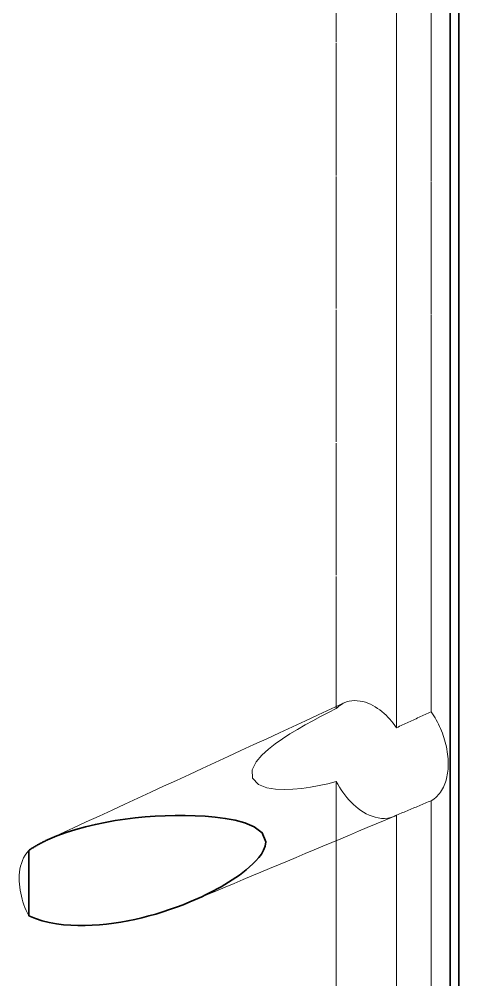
# Model space of a CAD drawing. Header units: millimetres. Extents: x 10 to 410, y 10 to 287.
# Drawn here: x 304.357 to 306.021, y 184.413 to 188.048 of the extents above; entities that cross this region are included whole.
import ezdxf

# ---------------------------------------------------------------- set-up
doc = ezdxf.new("R2010")
doc.units = ezdxf.units.MM
doc.linetypes.add('DASHED', pattern=[0.75, 0.5, -0.25])
doc.layers.add('HIDDEN', color=8, linetype='DASHED', lineweight=18)
doc.layers.add('VISIBLE', color=7, linetype='CONTINUOUS', lineweight=35)

msp = doc.modelspace()

# ---------------------------------------------------------------- linework, layer by layer
at = {"layer": 'HIDDEN'}
for points in [[(305.9894, 176.9132), (305.9894, 178.0492), (305.9894, 179.1853), (305.9894, 180.3213), (305.9894, 181.4573), (305.9894, 182.5934), (305.9894, 183.7294), (305.9894, 184.8654), (305.9894, 186.0014), (305.9894, 187.1375), (305.9894, 188.2735), (305.9894, 189.4095), (305.9894, 190.5456), (305.9894, 191.6816), (305.9894, 192.8176), (305.9894, 193.9537), (305.9894, 195.0897), (305.9894, 196.2257), (305.9894, 197.3618), (305.9894, 198.4978), (305.9894, 199.6338), (305.9894, 200.7699), (305.9894, 201.9059), (305.9894, 203.0419)], [(305.5564, 185.4395), (305.5564, 185.9439), (305.5564, 186.4483), (305.5564, 186.9527), (305.5564, 187.4571), (305.5564, 187.9615), (305.5564, 188.4659), (305.5564, 188.9702), (305.5564, 189.4746), (305.5564, 189.979), (305.5564, 190.4834), (305.5564, 190.9878), (305.5564, 191.4922), (305.5564, 191.9966), (305.5564, 192.501), (305.5564, 193.0054), (305.5564, 193.5097), (305.5564, 194.0141), (305.5564, 194.5185), (305.5564, 195.0229), (305.5564, 195.5273), (305.5564, 196.0317), (305.5564, 196.5361), (305.5564, 197.0405)], [(305.9157, 185.4275), (305.9157, 185.9293), (305.9157, 186.431), (305.9157, 186.9327), (305.9157, 187.4345), (305.9157, 187.9362), (305.9157, 188.4379), (305.9157, 188.9397), (305.9157, 189.4414), (305.9157, 189.9431), (305.9157, 190.4449), (305.9157, 190.9466), (305.9157, 191.4484), (305.9157, 191.9501), (305.9157, 192.4518), (305.9157, 192.9536), (305.9157, 193.4553), (305.9157, 193.957), (305.9157, 194.4588), (305.9157, 194.9605), (305.9157, 195.4622), (305.9157, 195.964), (305.9157, 196.4657), (305.9157, 196.9675)], [(305.785, 185.3671), (305.785, 185.8691), (305.785, 186.3711), (305.785, 186.8731), (305.785, 187.3751), (305.785, 187.8771), (305.785, 188.379), (305.785, 188.881), (305.785, 189.383), (305.785, 189.885), (305.785, 190.387), (305.785, 190.889), (305.785, 191.391), (305.785, 191.893), (305.785, 192.395), (305.785, 192.897), (305.785, 193.399), (305.785, 193.901), (305.785, 194.4029), (305.785, 194.9049), (305.785, 195.4069), (305.785, 195.9089), (305.785, 196.4109), (305.785, 196.9129)], [(304.4642, 184.9427), (304.513, 184.9652), (304.5618, 184.9877), (304.6105, 185.0103), (304.6593, 185.0328), (304.7081, 185.0553), (304.7569, 185.0778), (304.8056, 185.1004), (304.8544, 185.1229), (304.9032, 185.1454), (304.952, 185.1679), (305.0007, 185.1904), (305.0495, 185.213), (305.0983, 185.2355), (305.1471, 185.258), (305.1958, 185.2805), (305.2446, 185.303), (305.2934, 185.3256), (305.3422, 185.3481), (305.3909, 185.3706), (305.4397, 185.3931), (305.4885, 185.4157), (305.5373, 185.4382), (305.586, 185.4607)], [(305.5564, 185.4395), (305.5575, 185.4407), (305.5587, 185.4418), (305.5598, 185.4429), (305.561, 185.444), (305.5622, 185.445), (305.5634, 185.4461), (305.5646, 185.4471), (305.5658, 185.4481), (305.5671, 185.4491), (305.5683, 185.4501), (305.5696, 185.451), (305.5709, 185.4519), (305.5722, 185.4529), (305.5735, 185.4537), (305.5749, 185.4546), (305.5762, 185.4554), (305.5776, 185.4563), (305.579, 185.4571), (305.5804, 185.4578), (305.5818, 185.4586), (305.5832, 185.4593), (305.5846, 185.46), (305.586, 185.4607)], [(305.586, 185.4607), (305.5956, 185.4645), (305.6056, 185.4673), (305.6158, 185.469), (305.6261, 185.4696), (305.6364, 185.4693), (305.6467, 185.4681), (305.6568, 185.4661), (305.6668, 185.4633), (305.6765, 185.4598), (305.686, 185.4557), (305.6952, 185.4511), (305.7042, 185.4459), (305.7129, 185.4403), (305.7213, 185.4344), (305.7295, 185.428), (305.7374, 185.4213), (305.745, 185.4143), (305.7523, 185.407), (305.7594, 185.3995), (305.7662, 185.3917), (305.7727, 185.3837), (305.779, 185.3755), (305.785, 185.3671)], [(305.5564, 185.4395), (305.5267, 185.4245), (305.4971, 185.4092), (305.4677, 185.3935), (305.4385, 185.3774), (305.4097, 185.3608), (305.3812, 185.3435), (305.3533, 185.3254), (305.326, 185.3062), (305.2998, 185.2856), (305.2753, 185.2631), (305.2537, 185.2377), (305.2386, 185.2083), (305.2398, 185.1757), (305.2626, 185.1521), (305.2935, 185.1401), (305.3263, 185.1345), (305.3596, 185.1328), (305.3928, 185.1339), (305.426, 185.137), (305.459, 185.1418), (305.4917, 185.1479), (305.5242, 185.1553), (305.5564, 185.1638)], [(305.9157, 185.4275), (305.91, 185.4249), (305.9043, 185.4223), (305.8986, 185.4196), (305.893, 185.417), (305.8873, 185.4144), (305.8816, 185.4118), (305.8759, 185.4091), (305.8702, 185.4065), (305.8646, 185.4039), (305.8589, 185.4012), (305.8532, 185.3986), (305.8475, 185.396), (305.8418, 185.3934), (305.8362, 185.3907), (305.8305, 185.3881), (305.8248, 185.3855), (305.8191, 185.3829), (305.8134, 185.3802), (305.8078, 185.3776), (305.8021, 185.375), (305.7964, 185.3723), (305.7907, 185.3697), (305.785, 185.3671)], [(305.9157, 185.4275), (305.9208, 185.42), (305.9258, 185.4123), (305.9306, 185.4045), (305.9351, 185.3965), (305.9395, 185.3885), (305.9437, 185.3804), (305.9476, 185.3721), (305.9514, 185.3638), (305.9549, 185.3554), (305.9583, 185.3468), (305.9614, 185.3382), (305.9643, 185.3296), (305.967, 185.3208), (305.9695, 185.312), (305.9718, 185.3032), (305.9738, 185.2942), (305.9755, 185.2853), (305.9771, 185.2763), (305.9783, 185.2672), (305.9793, 185.2581), (305.9801, 185.249), (305.9805, 185.2398), (305.9807, 185.2307)], [(305.9807, 185.2307), (305.9806, 185.2237), (305.9803, 185.2166), (305.9798, 185.2096), (305.9791, 185.2026), (305.9783, 185.1956), (305.9771, 185.1887), (305.9758, 185.1818), (305.9742, 185.1749), (305.9724, 185.1681), (305.9703, 185.1614), (305.9679, 185.1548), (305.9653, 185.1483), (305.9623, 185.1419), (305.9591, 185.1356), (305.9556, 185.1296), (305.9517, 185.1237), (305.9475, 185.118), (305.943, 185.1127), (305.9381, 185.1076), (305.933, 185.1028), (305.9275, 185.0984), (305.9217, 185.0943), (305.9157, 185.0907)], [(305.775, 185.0313), (305.7636, 185.0273), (305.7518, 185.0248), (305.7397, 185.0237), (305.7276, 185.024), (305.7156, 185.0255), (305.7038, 185.0282), (305.6923, 185.0318), (305.6811, 185.0363), (305.6702, 185.0416), (305.6597, 185.0476), (305.6495, 185.0542), (305.6398, 185.0613), (305.6304, 185.0689), (305.6214, 185.077), (305.6127, 185.0855), (305.6044, 185.0943), (305.5965, 185.1034), (305.5889, 185.1128), (305.5817, 185.1226), (305.5749, 185.1325), (305.5684, 185.1427), (305.5622, 185.1531), (305.5564, 185.1638)], [(305.5564, 178.5319), (305.5564, 178.8203), (305.5564, 179.1086), (305.5564, 179.3969), (305.5564, 179.6853), (305.5564, 179.9736), (305.5564, 180.262), (305.5564, 180.5503), (305.5564, 180.8386), (305.5564, 181.127), (305.5564, 181.4153), (305.5564, 181.7037), (305.5564, 181.992), (305.5564, 182.2803), (305.5564, 182.5687), (305.5564, 182.857), (305.5564, 183.1454), (305.5564, 183.4337), (305.5564, 183.722), (305.5564, 184.0104), (305.5564, 184.2987), (305.5564, 184.5871), (305.5564, 184.8754), (305.5564, 185.1638)], [(305.785, 185.0362), (305.7907, 185.0386), (305.7964, 185.0409), (305.8021, 185.0433), (305.8078, 185.0457), (305.8134, 185.0481), (305.8191, 185.0504), (305.8248, 185.0528), (305.8305, 185.0552), (305.8362, 185.0575), (305.8418, 185.0599), (305.8475, 185.0623), (305.8532, 185.0647), (305.8589, 185.067), (305.8646, 185.0694), (305.8702, 185.0718), (305.8759, 185.0741), (305.8816, 185.0765), (305.8873, 185.0789), (305.893, 185.0813), (305.8986, 185.0836), (305.9043, 185.086), (305.91, 185.0884), (305.9157, 185.0907)], [(305.9157, 178.4894), (305.9157, 178.7764), (305.9157, 179.0634), (305.9157, 179.3505), (305.9157, 179.6375), (305.9157, 179.9245), (305.9157, 180.2115), (305.9157, 180.4985), (305.9157, 180.7855), (305.9157, 181.0725), (305.9157, 181.3596), (305.9157, 181.6466), (305.9157, 181.9336), (305.9157, 182.2206), (305.9157, 182.5076), (305.9157, 182.7946), (305.9157, 183.0816), (305.9157, 183.3687), (305.9157, 183.6557), (305.9157, 183.9427), (305.9157, 184.2297), (305.9157, 184.5167), (305.9157, 184.8037), (305.9157, 185.0907)], [(305.0022, 184.7077), (305.0358, 184.7217), (305.0694, 184.7358), (305.103, 184.7499), (305.1366, 184.764), (305.1702, 184.778), (305.2038, 184.7921), (305.2374, 184.8062), (305.271, 184.8202), (305.3046, 184.8343), (305.3382, 184.8484), (305.3718, 184.8624), (305.4054, 184.8765), (305.439, 184.8906), (305.4726, 184.9047), (305.5062, 184.9187), (305.5398, 184.9328), (305.5734, 184.9469), (305.607, 184.9609), (305.6406, 184.975), (305.6742, 184.9891), (305.7078, 185.0031), (305.7414, 185.0172), (305.775, 185.0313)], [(305.785, 185.0362), (305.7846, 185.036), (305.7842, 185.0357), (305.7838, 185.0355), (305.7833, 185.0353), (305.7829, 185.035), (305.7825, 185.0348), (305.7821, 185.0346), (305.7816, 185.0344), (305.7812, 185.0341), (305.7808, 185.0339), (305.7803, 185.0337), (305.7799, 185.0335), (305.7794, 185.0333), (305.779, 185.0331), (305.7786, 185.0329), (305.7781, 185.0326), (305.7777, 185.0324), (305.7772, 185.0322), (305.7768, 185.032), (305.7764, 185.0319), (305.7759, 185.0317), (305.7755, 185.0315), (305.775, 185.0313)], [(305.785, 178.4319), (305.785, 178.7191), (305.785, 179.0062), (305.785, 179.2933), (305.785, 179.5805), (305.785, 179.8676), (305.785, 180.1548), (305.785, 180.4419), (305.785, 180.7291), (305.785, 181.0162), (305.785, 181.3033), (305.785, 181.5905), (305.785, 181.8776), (305.785, 182.1648), (305.785, 182.4519), (305.785, 182.7391), (305.785, 183.0262), (305.785, 183.3133), (305.785, 183.6005), (305.785, 183.8876), (305.785, 184.1748), (305.785, 184.4619), (305.785, 184.7491), (305.785, 185.0362)], [(304.3928, 184.6551), (304.3877, 184.6653), (304.3829, 184.6756), (304.3785, 184.6862), (304.3745, 184.6968), (304.3709, 184.7076), (304.3676, 184.7186), (304.3647, 184.7296), (304.3622, 184.7407), (304.3602, 184.752), (304.3586, 184.7633), (304.3574, 184.7746), (304.3568, 184.786), (304.3566, 184.7974), (304.357, 184.8088), (304.358, 184.8202), (304.3596, 184.8315), (304.3619, 184.8426), (304.3649, 184.8536), (304.3687, 184.8644), (304.3734, 184.8748), (304.3789, 184.8848), (304.3854, 184.8942), (304.3928, 184.9028)]]:
    msp.add_lwpolyline(points, dxfattribs=at)
at = {"layer": 'VISIBLE'}
for points in [[(306.0205, 176.8803), (306.0205, 178.0164), (306.0205, 179.1524), (306.0205, 180.2884), (306.0205, 181.4245), (306.0205, 182.5605), (306.0205, 183.6965), (306.0205, 184.8326), (306.0205, 185.9686), (306.0205, 187.1046), (306.0205, 188.2407), (306.0205, 189.3767), (306.0205, 190.5127), (306.0205, 191.6488), (306.0205, 192.7848), (306.0205, 193.9208), (306.0205, 195.0569), (306.0205, 196.1929), (306.0205, 197.3289), (306.0205, 198.465), (306.0205, 199.601), (306.0205, 200.737), (306.0205, 201.8731), (306.0205, 203.0091)], [(305.9873, 176.8466), (305.9873, 177.9826), (305.9873, 179.1187), (305.9873, 180.2547), (305.9873, 181.3907), (305.9873, 182.5268), (305.9873, 183.6628), (305.9873, 184.7988), (305.9873, 185.9349), (305.9873, 187.0709), (305.9873, 188.2069), (305.9873, 189.343), (305.9873, 190.479), (305.9873, 191.615), (305.9873, 192.7511), (305.9873, 193.8871), (305.9873, 195.0231), (305.9873, 196.1592), (305.9873, 197.2952), (305.9873, 198.4312), (305.9873, 199.5673), (305.9873, 200.7033), (305.9873, 201.8393), (305.9873, 202.9754)], [(305.2895, 184.9349), (305.276, 184.9695), (305.2457, 184.9922), (305.2106, 185.0067), (305.1739, 185.0166), (305.1365, 185.0236), (305.0988, 185.0286), (305.0609, 185.032), (305.0229, 185.0341), (304.9848, 185.035), (304.9468, 185.035), (304.9088, 185.034), (304.8708, 185.0321), (304.8328, 185.0293), (304.795, 185.0256), (304.7572, 185.021), (304.7196, 185.0154), (304.6821, 185.0088), (304.6448, 185.0012), (304.6078, 184.9924), (304.5711, 184.9823), (304.5349, 184.9708), (304.4992, 184.9576), (304.4642, 184.9427)], [(304.4642, 184.9427), (304.461, 184.9412), (304.4578, 184.9397), (304.4545, 184.9381), (304.4513, 184.9366), (304.4482, 184.935), (304.445, 184.9334), (304.4418, 184.9318), (304.4386, 184.9301), (304.4355, 184.9285), (304.4324, 184.9268), (304.4292, 184.9251), (304.4261, 184.9234), (304.423, 184.9216), (304.4199, 184.9199), (304.4169, 184.9181), (304.4138, 184.9162), (304.4107, 184.9144), (304.4077, 184.9125), (304.4047, 184.9107), (304.4017, 184.9087), (304.3987, 184.9068), (304.3957, 184.9048), (304.3928, 184.9028)], [(305.0022, 184.7077), (305.0174, 184.7141), (305.0324, 184.7208), (305.0474, 184.7277), (305.0623, 184.7348), (305.077, 184.7421), (305.0917, 184.7497), (305.1062, 184.7575), (305.1206, 184.7655), (305.1348, 184.7738), (305.1489, 184.7823), (305.1629, 184.7911), (305.1766, 184.8003), (305.1901, 184.8097), (305.2033, 184.8195), (305.2162, 184.8297), (305.2288, 184.8404), (305.2409, 184.8515), (305.2525, 184.8633), (305.2633, 184.8757), (305.2731, 184.889), (305.2813, 184.9033), (305.2872, 184.9186), (305.2895, 184.9349)], [(304.3928, 184.6551), (304.3928, 184.6658), (304.3928, 184.6766), (304.3928, 184.6874), (304.3928, 184.6981), (304.3928, 184.7089), (304.3928, 184.7197), (304.3928, 184.7305), (304.3928, 184.7412), (304.3928, 184.752), (304.3928, 184.7628), (304.3928, 184.7736), (304.3928, 184.7843), (304.3928, 184.7951), (304.3928, 184.8059), (304.3928, 184.8166), (304.3928, 184.8274), (304.3928, 184.8382), (304.3928, 184.849), (304.3928, 184.8597), (304.3928, 184.8705), (304.3928, 184.8813), (304.3928, 184.8921), (304.3928, 184.9028)], [(304.3928, 184.6551), (304.418, 184.6447), (304.4439, 184.6364), (304.4704, 184.63), (304.4972, 184.6251), (304.5242, 184.6216), (304.5514, 184.6194), (304.5786, 184.6183), (304.6058, 184.6183), (304.6331, 184.6193), (304.6602, 184.6211), (304.6874, 184.6237), (304.7144, 184.6272), (304.7413, 184.6313), (304.7681, 184.6362), (304.7948, 184.6417), (304.8213, 184.6479), (304.8477, 184.6547), (304.8739, 184.6621), (304.9, 184.6701), (304.9258, 184.6786), (304.9515, 184.6878), (304.977, 184.6974), (305.0022, 184.7077)]]:
    msp.add_lwpolyline(points, dxfattribs=at)

doc.saveas('drawing.dxf')
